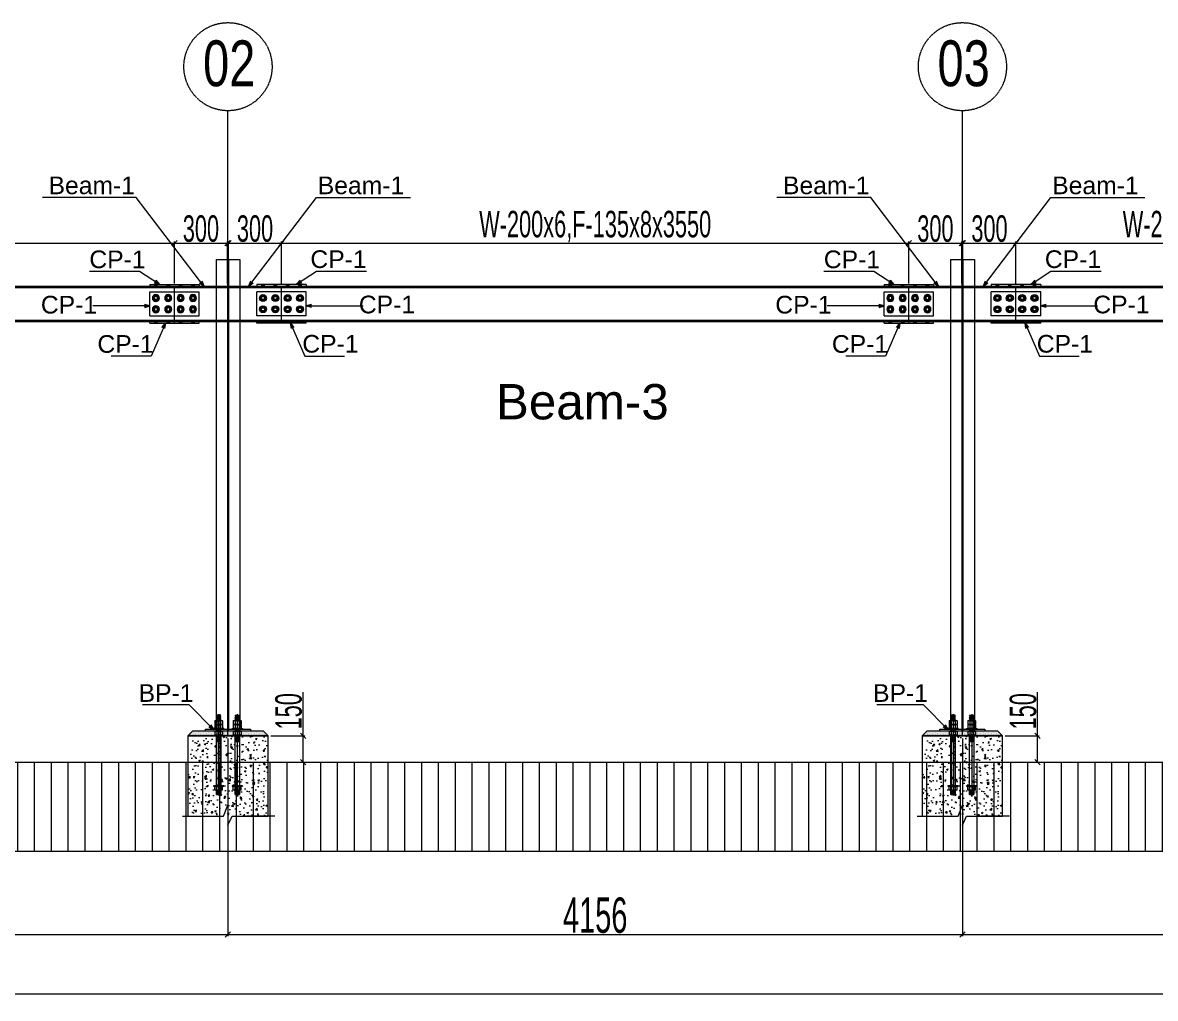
# Model space of a CAD drawing. Header units: millimetres. Extents: x -2070542 to 12330240, y -55001 to 6949969.
# Drawn here: x 1811542 to 1817952, y -41398 to -35875 of the extents above; entities that cross this region are included whole.
import ezdxf

# ---------------------------------------------------------------- set-up
doc = ezdxf.new("R2010")
doc.units = ezdxf.units.MM
doc.header["$LTSCALE"] = 0.5
doc.header["$PDMODE"] = 3
doc.linetypes.add('CENTER2', pattern=[1.125, 0.75, -0.125, 0.125, -0.125])
doc.linetypes.add('DASHDOT2', pattern=[0.5, 0.25, -0.125, 0, -0.125])
for name, color, linetype, lineweight in [('Dimantion', 7, 'Continuous', 9), ('GRIED', 251, 'Continuous', 5), ('HACTH', 8, 'Continuous', 5), ('Profile Sheet', 130, 'Continuous', 9), ('steel col', 1, 'Continuous', 13)]:
    doc.layers.add(name, color=color, linetype=linetype, lineweight=lineweight)
doc.layers.add('G text', color=7, linetype='Continuous')
doc.styles.add('MONOTEXT', font='arial.ttf')
doc.styles.get("Standard").update_dxf_attribs({"font": 'swisscl.ttf', "width": 0.8})
doc.styles.add('style01', font='swisscl.ttf')
doc.dimstyles.new('dim40', dxfattribs={"dimtxt": 40, "dimasz": 30, "dimexe": 10, "dimexo": 15, "dimgap": 5, "dimtad": 1, "dimdec": 0, "dimzin": 0, "dimdsep": 46, "dimtxsty": 'Standard', "dimblk": 'OBLIQUE', "dimcen": 0, "dimclrd": 94, "dimclre": 94, "dimclrt": 6, "dimadec": 0, "dimazin": 0, "dimtfac": 1, "dimtdec": 0, "dimtofl": 0, "dimtmove": 0, "dimatfit": 3, "dimldrblk": 'OPEN30', "dimfxl": 100, "dimtolj": 1, "dimtzin": 0, "dimlwd": 13, "dimlwe": 13, "dimarcsym": 0})
pattern_1 = [(50, (2094467.92, -73372.736), (91.092334, -7.969543), [9.525, -104.775]), (355, (2094467.92, -73372.74), (-17.621413, 95.52832), [7.62, -83.82]), (100.451, (2094475.51, -73373.4), (73.47125, 87.558344), [8.095, -89.045]), (46.1842, (2094467.92, -73347.34), (135.53952, -21.021164), [14.2875, -157.1625]), (96.6356, (2094479.22, -73349.09), (118.70212, 123.71278), [12.1425, -133.5675]), (351.184, (2094467.92, -73347.34), (118.7023, 123.71256), [11.43, -125.73]), (21, (2094480.62, -73353.686), (75.80744, -51.13276), [9.525, -104.775]), (326, (2094480.62, -73353.69), (30.901014, 92.093983), [7.62, -83.82]), (71.4514, (2094486.94, -73357.95), (106.708245, 40.96143), [8.095, -89.045]), (37.5, (2094467.92, -73372.736), (1.5443016, 42.2775194), [0, -82.804, 0, -85.09, 0, -84.1375]), (7.5, (2094467.92, -73372.736), (33.409831, 50.0902874), [0, -48.514, 0, -80.899, 0, -32.0675]), (327.5, (2094439.6, -73372.736), (67.7952976, -2.864372), [0, -31.75, 0, -99.06, 0, -131.445]), (317.5, (2094426.9, -73372.736), (74.064591, 12.713246), [0, -41.275, 0, -65.786, 0, -93.345])]
pattern_2 = [(180, (1530939.855, -73377.736), (-2.38125, 4.7625), [0, -4.7625])]
pattern_3 = [(50, (2098623.92, -73372.736), (91.092334, -7.969543), [9.525, -104.775]), (355, (2098623.92, -73372.74), (-17.621413, 95.52832), [7.62, -83.82]), (100.451, (2098631.51, -73373.4), (73.47125, 87.558344), [8.095, -89.045]), (46.1842, (2098623.92, -73347.34), (135.53952, -21.021164), [14.2875, -157.1625]), (96.6356, (2098635.22, -73349.09), (118.70212, 123.71278), [12.1425, -133.5675]), (351.184, (2098623.92, -73347.34), (118.7023, 123.71256), [11.43, -125.73]), (21, (2098636.62, -73353.686), (75.80744, -51.13276), [9.525, -104.775]), (326, (2098636.62, -73353.69), (30.901014, 92.093983), [7.62, -83.82]), (71.4514, (2098642.94, -73357.95), (106.708245, 40.96143), [8.095, -89.045]), (37.5, (2098623.92, -73372.736), (1.5443016, 42.2775194), [0, -82.804, 0, -85.09, 0, -84.1375]), (7.5, (2098623.92, -73372.736), (33.409831, 50.0902874), [0, -48.514, 0, -80.899, 0, -32.0675]), (327.5, (2098595.6, -73372.736), (67.7952976, -2.864372), [0, -31.75, 0, -99.06, 0, -131.445]), (317.5, (2098582.9, -73372.736), (74.064591, 12.713246), [0, -41.275, 0, -65.786, 0, -93.345])]
pattern_4 = [(180, (1535095.855, -73377.736), (-2.38125, 4.7625), [0, -4.7625])]

# ---------------------------------------------------------------- blocks, each defined once
blk = doc.blocks.new('Hex Nut - 10 mm side')
at = {"color": 0, "linetype": 'Continuous'}
for p, q in [((-9.2, -6.8), (-9.2, 6.8)), ((-0.7, 9.1), (-8.5, 9.1)), ((-0.7, 4.5), (-8.5, 4.5)), ((0, -6.8), (0, 6.8)), ((-0.7, -4.5), (-8.5, -4.5)), ((-0.7, -9.1), (-8.5, -9.1))]:
    blk.add_line(p, q, dxfattribs=at)
for centre, radius, start, end in [((-5, 6.8), 4.19, 147.1328, 212.8672), ((6.6, 0), 15.7, 163.2214, 196.7786), ((-4.2, 6.8), 4.19, 327.1328, 32.8672), ((-15.7, 0), 15.7, 343.2214, 16.7787), ((-5, -6.8), 4.19, 147.1328, 212.8672), ((-4.2, -6.8), 4.19, 327.1328, 32.8672)]:
    blk.add_arc(centre, radius, start, end, dxfattribs=at)
blk = doc.blocks.new('dfewer')
at = {"layer": 'Profile Sheet', "ltscale": 8}
blk.add_line((2170268.4, 1870419.9), (2170268.4, 1869965), dxfattribs=at)
at = {"layer": 'steel col', "lineweight": 9}
for p, q in [((2170280.4, 1870415), (2170256.4, 1870415)), ((2170257.9, 1870412.5), (2170256.4, 1870415)), ((2170278.9, 1870412.5), (2170256.4, 1870415)), ((2170256.4, 1870410), (2170257.9, 1870412.5)), ((2170280.4, 1870410), (2170256.4, 1870410)), ((2170257.9, 1870407.5), (2170256.4, 1870410)), ((2170278.9, 1870407.5), (2170256.4, 1870410)), ((2170278.9, 1870412.5), (2170257.9, 1870412.5)), ((2170280.4, 1870410), (2170257.9, 1870412.5)), ((2170278.9, 1870412.5), (2170280.4, 1870415)), ((2170280.4, 1870410), (2170278.9, 1870412.5)), ((2170278.9, 1870407.5), (2170280.4, 1870410)), ((2170256.4, 1870405), (2170257.9, 1870407.5)), ((2170280.4, 1870405), (2170256.4, 1870405)), ((2170257.9, 1870402.5), (2170256.4, 1870405)), ((2170278.9, 1870402.5), (2170256.4, 1870405)), ((2170256.4, 1870400), (2170257.9, 1870402.5)), ((2170280.4, 1870400), (2170256.4, 1870400)), ((2170257.9, 1870397.5), (2170256.4, 1870400)), ((2170278.9, 1870397.5), (2170256.4, 1870400)), ((2170256.4, 1870395), (2170257.9, 1870397.5)), ((2170280.4, 1870395), (2170256.4, 1870395)), ((2170257.9, 1870392.5), (2170256.4, 1870395)), ((2170278.9, 1870392.5), (2170256.4, 1870395)), ((2170256.4, 1870390), (2170257.9, 1870392.5)), ((2170280.4, 1870390), (2170256.4, 1870390)), ((2170257.9, 1870387.5), (2170256.4, 1870390)), ((2170278.9, 1870387.5), (2170256.4, 1870390)), ((2170256.4, 1870385), (2170257.9, 1870387.5)), ((2170280.4, 1870385), (2170256.4, 1870385)), ((2170257.4, 1870383.3), (2170256.4, 1870385)), ((2170271.1, 1870383.3), (2170256.4, 1870385)), ((2170278.9, 1870407.5), (2170257.9, 1870407.5)), ((2170280.4, 1870405), (2170257.9, 1870407.5)), ((2170278.9, 1870402.5), (2170257.9, 1870402.5)), ((2170280.4, 1870400), (2170257.9, 1870402.5)), ((2170278.9, 1870397.5), (2170257.9, 1870397.5)), ((2170280.4, 1870395), (2170257.9, 1870397.5)), ((2170278.9, 1870392.5), (2170257.9, 1870392.5)), ((2170280.4, 1870390), (2170257.9, 1870392.5)), ((2170278.9, 1870387.5), (2170257.9, 1870387.5)), ((2170280.4, 1870385), (2170257.9, 1870387.5)), ((2170280.4, 1870405), (2170278.9, 1870407.5)), ((2170278.9, 1870402.5), (2170280.4, 1870405)), ((2170280.4, 1870400), (2170278.9, 1870402.5)), ((2170278.9, 1870397.5), (2170280.4, 1870400)), ((2170280.4, 1870395), (2170278.9, 1870397.5)), ((2170278.9, 1870392.5), (2170280.4, 1870395)), ((2170280.4, 1870390), (2170278.9, 1870392.5)), ((2170278.9, 1870387.5), (2170280.4, 1870390)), ((2170280.4, 1870385), (2170278.9, 1870387.5)), ((2170279.4, 1870383.3), (2170280.4, 1870385)), ((2170238.9, 1870338.4), (2170238.9, 1870335)), ((2170297.4, 1870338.4), (2170238.9, 1870338.4)), ((2170268.4, 1870335), (2170238.9, 1870335)), ((2170239.2, 1870335), (2170297.6, 1870335)), ((2170288.4, 1870335), (2170248.4, 1870335)), ((2170280.4, 1870335), (2170256.4, 1870335)), ((2170256.4, 1870332.5), (2170257.9, 1870335)), ((2170280.4, 1870332.5), (2170256.4, 1870332.5)), ((2170257.9, 1870330), (2170256.4, 1870332.5)), ((2170278.9, 1870330), (2170256.4, 1870332.5)), ((2170256.4, 1870327.5), (2170257.9, 1870330)), ((2170280.4, 1870327.5), (2170256.4, 1870327.5)), ((2170257.9, 1870325), (2170256.4, 1870327.5)), ((2170280.4, 1870300.5), (2170256.4, 1870300.5)), ((2170257.9, 1870298), (2170256.4, 1870300.5)), ((2170278.9, 1870298), (2170256.4, 1870300.5)), ((2170256.4, 1870295), (2170257.9, 1870298)), ((2170280.4, 1870295), (2170256.4, 1870295)), ((2170280.4, 1870295), (2170256.4, 1870295)), ((2170257.9, 1870292.5), (2170256.4, 1870295)), ((2170278.9, 1870292.5), (2170256.4, 1870295)), ((2170256.4, 1870289.4), (2170257.9, 1870292.5)), ((2170280.4, 1870289.4), (2170256.4, 1870289.4)), ((2170280.4, 1870289.4), (2170256.4, 1870289.4)), ((2170257.9, 1870286.9), (2170256.4, 1870289.4)), ((2170278.9, 1870286.9), (2170256.4, 1870289.4)), ((2170256.4, 1870283.9), (2170257.9, 1870286.9)), ((2170280.4, 1870283.9), (2170256.4, 1870283.9)), ((2170280.4, 1870283.9), (2170256.4, 1870283.9)), ((2170257.9, 1870281.4), (2170256.4, 1870283.9)), ((2170278.9, 1870281.4), (2170256.4, 1870283.9)), ((2170256.4, 1870278.3), (2170257.9, 1870281.4)), ((2170256.7, 1870323), (2170257.9, 1870325)), ((2170278.9, 1870335), (2170257.9, 1870335)), ((2170280.4, 1870332.5), (2170257.9, 1870335)), ((2170278.9, 1870330), (2170257.9, 1870330)), ((2170280.4, 1870327.5), (2170257.9, 1870330)), ((2170278.9, 1870325), (2170257.9, 1870325)), ((2170280.4, 1870323), (2170257.9, 1870325)), ((2170278.9, 1870298), (2170257.9, 1870298)), ((2170280.4, 1870295), (2170257.9, 1870298)), ((2170278.9, 1870292.5), (2170257.9, 1870292.5)), ((2170280.4, 1870289.4), (2170257.9, 1870292.5)), ((2170278.9, 1870286.9), (2170257.9, 1870286.9)), ((2170280.4, 1870283.9), (2170257.9, 1870286.9)), ((2170278.9, 1870281.4), (2170257.9, 1870281.4)), ((2170280.4, 1870278.3), (2170257.9, 1870281.4)), ((2170268.4, 1870335), (2170297.4, 1870335)), ((2170280.4, 1870332.5), (2170278.9, 1870335)), ((2170278.9, 1870330), (2170280.4, 1870332.5)), ((2170280.4, 1870327.5), (2170278.9, 1870330)), ((2170278.9, 1870325), (2170280.4, 1870327.5)), ((2170280.4, 1870323), (2170278.9, 1870325)), ((2170278.9, 1870298), (2170280.4, 1870300.5)), ((2170280.4, 1870295), (2170278.9, 1870298)), ((2170278.9, 1870292.5), (2170280.4, 1870295)), ((2170280.4, 1870289.4), (2170278.9, 1870292.5)), ((2170278.9, 1870286.9), (2170280.4, 1870289.4)), ((2170280.4, 1870283.9), (2170278.9, 1870286.9)), ((2170278.9, 1870281.4), (2170280.4, 1870283.9)), ((2170280.4, 1870278.3), (2170278.9, 1870281.4)), ((2170297.4, 1870335), (2170297.4, 1870338.4)), ((2170280.4, 1870278.3), (2170256.4, 1870278.3)), ((2170280.4, 1870278.3), (2170256.4, 1870278.3)), ((2170257.9, 1870275.8), (2170256.4, 1870278.3)), ((2170278.9, 1870275.8), (2170256.4, 1870278.3)), ((2170256.4, 1870272.8), (2170257.9, 1870275.8)), ((2170280.4, 1870272.8), (2170256.4, 1870272.8)), ((2170280.4, 1870272.8), (2170256.4, 1870272.8)), ((2170257.9, 1870270.3), (2170256.4, 1870272.8)), ((2170278.9, 1870270.3), (2170256.4, 1870272.8)), ((2170256.4, 1870267.2), (2170257.9, 1870270.3)), ((2170280.4, 1870267.2), (2170256.4, 1870267.2)), ((2170280.4, 1870267.2), (2170256.4, 1870267.2)), ((2170257.9, 1870265), (2170256.4, 1870267.2)), ((2170279, 1870265), (2170256.4, 1870267.2)), ((2170256.4, 1870265), (2170280.4, 1870265)), ((2170278.9, 1870275.8), (2170257.9, 1870275.8)), ((2170280.4, 1870272.8), (2170257.9, 1870275.8)), ((2170278.9, 1870270.3), (2170257.9, 1870270.3)), ((2170280.4, 1870267.2), (2170257.9, 1870270.3)), ((2170279, 1870265), (2170257.9, 1870265)), ((2170278.9, 1870275.8), (2170280.4, 1870278.3)), ((2170280.4, 1870272.8), (2170278.9, 1870275.8)), ((2170278.9, 1870270.3), (2170280.4, 1870272.8)), ((2170280.4, 1870267.2), (2170278.9, 1870270.3)), ((2170279, 1870265), (2170280.4, 1870267.2)), ((2170268.4, 1870015), (2170238.9, 1870015)), ((2170238.9, 1870015), (2170297.4, 1870015)), ((2170238.9, 1870015), (2170238.9, 1870011.5)), ((2170297.4, 1870011.5), (2170238.9, 1870011.5)), ((2170288.4, 1870015), (2170248.4, 1870015)), ((2170256.4, 1869985), (2170257.9, 1869987.5)), ((2170280.4, 1869985), (2170256.4, 1869985)), ((2170257.9, 1869982.5), (2170256.4, 1869985)), ((2170278.9, 1869982.5), (2170256.4, 1869985)), ((2170256.4, 1869980), (2170257.9, 1869982.5)), ((2170280.4, 1869980), (2170256.4, 1869980)), ((2170257.9, 1869977.5), (2170256.4, 1869980)), ((2170278.9, 1869977.5), (2170256.4, 1869980)), ((2170256.4, 1869975), (2170257.9, 1869977.5)), ((2170280.4, 1869975), (2170256.4, 1869975)), ((2170257.9, 1869972.5), (2170256.4, 1869975)), ((2170278.9, 1869972.5), (2170256.4, 1869975)), ((2170256.4, 1869970), (2170257.9, 1869972.5)), ((2170280.4, 1869970), (2170256.4, 1869970)), ((2170257.9, 1869967.5), (2170256.4, 1869970)), ((2170278.9, 1869967.5), (2170256.4, 1869970)), ((2170256.4, 1869965), (2170257.9, 1869967.5)), ((2170280.4, 1869965), (2170256.4, 1869965)), ((2170257.9, 1869987.5), (2170256.9, 1869989.1)), ((2170278.9, 1869987.5), (2170257.9, 1869987.5)), ((2170280.4, 1869985), (2170257.9, 1869987.5)), ((2170278.9, 1869982.5), (2170257.9, 1869982.5)), ((2170280.4, 1869980), (2170257.9, 1869982.5)), ((2170278.9, 1869977.5), (2170257.9, 1869977.5)), ((2170280.4, 1869975), (2170257.9, 1869977.5)), ((2170278.9, 1869972.5), (2170257.9, 1869972.5)), ((2170280.4, 1869970), (2170257.9, 1869972.5)), ((2170278.9, 1869967.5), (2170257.9, 1869967.5)), ((2170278.9, 1869967.5), (2170257.9, 1869967.5)), ((2170280.4, 1869965), (2170257.9, 1869967.5)), ((2170278.9, 1869987.5), (2170264.6, 1869989.1)), ((2170268.4, 1870015), (2170297.4, 1870015)), ((2170278.9, 1869987.5), (2170279.8, 1869989.1)), ((2170280.4, 1869985), (2170278.9, 1869987.5)), ((2170278.9, 1869982.5), (2170280.4, 1869985)), ((2170280.4, 1869980), (2170278.9, 1869982.5)), ((2170278.9, 1869977.5), (2170280.4, 1869980)), ((2170280.4, 1869975), (2170278.9, 1869977.5)), ((2170278.9, 1869972.5), (2170280.4, 1869975)), ((2170280.4, 1869970), (2170278.9, 1869972.5)), ((2170278.9, 1869967.5), (2170280.4, 1869970)), ((2170280.4, 1869965), (2170278.9, 1869967.5)), ((2170297.4, 1870015), (2170297.4, 1870011.5))]:
    blk.add_line(p, q, dxfattribs=at)
blk.add_lwpolyline([(2170280.4, 1869965), (2170280.4, 1870300.5), (2170256.4, 1870300.5), (2170256.4, 1869965)], dxfattribs=at)
at = {"layer": 'steel col', "lineweight": 9, "extrusion": (0, 0, -1), "yscale": 2.453299200162292, "rotation": 90}
for p, xscale, zscale in [((-2170268.4, 1870383.3), 2.453299200162292, -2.4532992), ((-2170268.4, 1870360.9), 2.453299200162292, -2.4532992), ((-2170268.4, 1869989.1), -2.453299200162292, -2.453299200162292)]:
    blk.add_blockref('Hex Nut - 10 mm side', p, dxfattribs=dict(at, xscale=xscale, zscale=zscale))
at = {"layer": 'steel col', "lineweight": 9, "yscale": 2.453299200162292, "zscale": 2.453299200162292, "rotation": 90}
for p, xscale in [((2170268.4, 1870383.3), 2.453299200162292), ((2170268.4, 1870360.9), 2.453299200162292), ((2170268.4, 1870323), 2.453299200162292), ((2170268.4, 1869989.1), -2.453299200162292)]:
    blk.add_blockref('Hex Nut - 10 mm side', p, dxfattribs=dict(at, xscale=xscale))
blk = doc.blocks.new('_Oblique')
at = {"color": 0, "linetype": 'ByBlock', "lineweight": -2}
blk.add_line((-0.5, -0.5), (0.5, 0.5), dxfattribs=at)
blk = doc.blocks.new('_Open30')
at = {"color": 0, "linetype": 'ByBlock', "lineweight": -2}
for p, q in [((-1, 0.27), (0, 0)), ((0, 0), (-1, -0.27)), ((0, 0), (-1, 0))]:
    blk.add_line(p, q, dxfattribs=at)
blk = doc.blocks.new('*D160')
at = {"color": 94, "lineweight": 13, "transparency": 16777216}
for p, q in [((1813128.9, -39911.5), (1813128.9, -39664.6)), ((1812946.4, -39911.5), (1813138.9, -39911.5)), ((1813128.9, -40061.5), (1813128.9, -39911.5)), ((1812946.4, -40061.5), (1813138.9, -40061.5))]:
    blk.add_line(p, q, dxfattribs=at)
at = {"layer": 'Defpoints', "color": 0, "lineweight": 13, "transparency": 16777216}
for p in [(1812931.4, -39911.5), (1813128.9, -39911.5), (1812931.4, -40061.5)]:
    blk.add_point(p, dxfattribs=at)
at = {"color": 94, "lineweight": 13, "transparency": 16777216, "xscale": 30, "yscale": 30, "zscale": 30}
for p, rotation in [((1813128.9, -39911.5), 90), ((1813128.9, -40061.5), 270)]:
    blk.add_blockref('_Oblique', p, dxfattribs=dict(at, rotation=rotation))
at = {"color": 6, "lineweight": 18, "transparency": 16777216, "insert": (1813047.1, -39773), "char_height": 150, "attachment_point": 5, "rotation": 90}
blk.add_mtext('\\A1;150', dxfattribs=at)
blk = doc.blocks.new('*D161')
at = {"color": 94, "lineweight": 13, "transparency": 16777216}
for p, q in [((1813128.9, -39911.5), (1813128.9, -39664.6)), ((1812946.4, -39911.5), (1813138.9, -39911.5)), ((1813128.9, -40061.5), (1813128.9, -39911.5)), ((1812946.4, -40061.5), (1813138.9, -40061.5))]:
    blk.add_line(p, q, dxfattribs=at)
at = {"layer": 'Defpoints', "color": 0, "lineweight": 13, "transparency": 16777216}
for p in [(1812931.4, -39911.5), (1813128.9, -39911.5), (1812931.4, -40061.5)]:
    blk.add_point(p, dxfattribs=at)
at = {"color": 94, "lineweight": 13, "transparency": 16777216, "xscale": 30, "yscale": 30, "zscale": 30}
for p, rotation in [((1813128.9, -39911.5), 90), ((1813128.9, -40061.5), 270)]:
    blk.add_blockref('_Oblique', p, dxfattribs=dict(at, rotation=rotation))
at = {"color": 6, "lineweight": 18, "transparency": 16777216, "insert": (1813047.1, -39773), "char_height": 150, "attachment_point": 5, "rotation": 90}
blk.add_mtext('\\A1;150', dxfattribs=at)
blk = doc.blocks.new('*D147')
at = {"color": 94, "lineweight": 13, "transparency": 16777216}
for p, q in [((1817284.9, -39911.5), (1817284.9, -39664.6)), ((1817102.4, -39911.5), (1817294.9, -39911.5)), ((1817284.9, -40061.5), (1817284.9, -39911.5)), ((1817102.4, -40061.5), (1817294.9, -40061.5))]:
    blk.add_line(p, q, dxfattribs=at)
at = {"layer": 'Defpoints', "color": 0, "lineweight": 13, "transparency": 16777216}
for p in [(1817087.4, -39911.5), (1817284.9, -39911.5), (1817087.4, -40061.5)]:
    blk.add_point(p, dxfattribs=at)
at = {"color": 94, "lineweight": 13, "transparency": 16777216, "xscale": 30, "yscale": 30, "zscale": 30}
for p, rotation in [((1817284.9, -39911.5), 90), ((1817284.9, -40061.5), 270)]:
    blk.add_blockref('_Oblique', p, dxfattribs=dict(at, rotation=rotation))
at = {"color": 6, "lineweight": 18, "transparency": 16777216, "insert": (1817203.1, -39773), "char_height": 150, "attachment_point": 5, "rotation": 90}
blk.add_mtext('\\A1;150', dxfattribs=at)
blk = doc.blocks.new('*D148')
at = {"color": 94, "lineweight": 13, "transparency": 16777216}
for p, q in [((1817284.9, -39911.5), (1817284.9, -39664.6)), ((1817102.4, -39911.5), (1817294.9, -39911.5)), ((1817284.9, -40061.5), (1817284.9, -39911.5)), ((1817102.4, -40061.5), (1817294.9, -40061.5))]:
    blk.add_line(p, q, dxfattribs=at)
at = {"layer": 'Defpoints', "color": 0, "lineweight": 13, "transparency": 16777216}
for p in [(1817087.4, -39911.5), (1817284.9, -39911.5), (1817087.4, -40061.5)]:
    blk.add_point(p, dxfattribs=at)
at = {"color": 94, "lineweight": 13, "transparency": 16777216, "xscale": 30, "yscale": 30, "zscale": 30}
for p, rotation in [((1817284.9, -39911.5), 90), ((1817284.9, -40061.5), 270)]:
    blk.add_blockref('_Oblique', p, dxfattribs=dict(at, rotation=rotation))
at = {"color": 6, "lineweight": 18, "transparency": 16777216, "insert": (1817203.1, -39773), "char_height": 150, "attachment_point": 5, "rotation": 90}
blk.add_mtext('\\A1;150', dxfattribs=at)
blk = doc.blocks.new('18 mm nut')
at = {"color": 1, "lineweight": 0}
blk.add_lwpolyline([(2042693.6, 1753460.5), (2042685.1, 1753445.8), (2042693.6, 1753431.1), (2042710.6, 1753431.1), (2042719.1, 1753445.8), (2042710.6, 1753460.5)], close=True, dxfattribs=at)
at = {"lineweight": 0}
blk.add_circle((2042702.1, 1753445.8), 20, dxfattribs=at)
at = {"color": 7, "linetype": 'DASHDOT2', "lineweight": 15, "ltscale": 20}
blk.add_circle((2042701.9, 1753445.6), 11, dxfattribs=at)
at = {"color": 1, "lineweight": 0}
blk.add_circle((2042702.1, 1753445.8), 9, dxfattribs=at)
blk = doc.blocks.new('erwrrw')
at = {"layer": 'steel col', "lineweight": 18}
for p, q in [((1844168.8, 59694.1), (1844168.8, 59829.1)), ((1844168.8, 59829.1), (1844448.8, 59829.1)), ((1844448.8, 59694.1), (1844448.8, 59829.1)), ((1844168.8, 59694.1), (1844448.8, 59694.1))]:
    blk.add_line(p, q, dxfattribs=at)
at = {"lineweight": 13, "extrusion": (0, 0, -1), "zscale": -1}
for p, rotation in [((-2164676.4, -2613126.1), 42.52046294639687), ((-2164746.3, -2613126.1), 42.52046294639698), ((-2164816.3, -2613126.1), 42.52046294639698), ((-2164886.3, -2613126.1), 42.52046294639687), ((-2164676.4, -2613189.6), 42.52046294639687), ((-2164746.3, -2613189.6), 42.52046294639698), ((-2164816.3, -2613189.6), 42.52046294639698), ((-2164886.3, -2613189.6), 42.52046294639687)]:
    blk.add_blockref('18 mm nut', p, dxfattribs=dict(at, rotation=rotation))
blk = doc.blocks.new('tetet')
at = {"lineweight": 13}
blk.add_line((1842239.1, 59281.1), (1842239.1, 59491.1), dxfattribs=at)
at = {"color": 6, "const_width": 22}
for points in [[(1842134.1, 59501.1), (1842134.1, 59483.1)], [(1842204.1, 59501.1), (1842204.1, 59483.1)], [(1842274.1, 59501.1), (1842274.1, 59483.1)], [(1842344.1, 59501.1), (1842344.1, 59483.1)], [(1842134.1, 59299.1), (1842134.1, 59281.1)], [(1842204.1, 59299.1), (1842204.1, 59281.1)], [(1842274.1, 59299.1), (1842274.1, 59281.1)], [(1842344.1, 59299.1), (1842344.1, 59281.1)]]:
    blk.add_lwpolyline(points, dxfattribs=at)
at = {"layer": 'steel col', "lineweight": 18}
for p, q in [((1842099.1, 59501.1), (1842379.1, 59501.1)), ((1842099.1, 59501.1), (1842099.1, 59491.1)), ((1842134.1, 59483.1), (1842134.1, 59493.1)), ((1842204.1, 59483.1), (1842204.1, 59493.1)), ((1842274.1, 59483.1), (1842274.1, 59493.1)), ((1842344.1, 59483.1), (1842344.1, 59493.1)), ((1842379.1, 59501.1), (1842379.1, 59491.1)), ((1842099.1, 59281.1), (1842099.1, 59291.1)), ((1842134.1, 59281.1), (1842134.1, 59291.1)), ((1842204.1, 59281.1), (1842204.1, 59291.1)), ((1842274.1, 59281.1), (1842274.1, 59291.1)), ((1842344.1, 59281.1), (1842344.1, 59291.1)), ((1842379.1, 59281.1), (1842379.1, 59291.1)), ((1842099.1, 59281.1), (1842379.1, 59281.1))]:
    blk.add_line(p, q, dxfattribs=at)
at = {"lineweight": 13}
blk.add_blockref('erwrrw', (-2069.7, -370.5), dxfattribs=at)
blk = doc.blocks.new('*D133')
at = {"color": 94, "lineweight": 13, "transparency": 16777216}
for p, q in [((1816556.9, -37351.5), (1816556.9, -37113.6)), ((1816556.9, -37123.6), (1816856.9, -37123.6)), ((1816856.9, -37351.5), (1816856.9, -37113.6))]:
    blk.add_line(p, q, dxfattribs=at)
at = {"layer": 'Defpoints', "color": 0, "lineweight": 13, "transparency": 16777216}
for p in [(1816856.9, -37123.6), (1816556.9, -37366.5), (1816856.9, -37366.5)]:
    blk.add_point(p, dxfattribs=at)
at = {"color": 94, "lineweight": 13, "transparency": 16777216, "xscale": 30, "yscale": 30, "zscale": 30, "rotation": 180}
blk.add_blockref('_Oblique', (1816556.9, -37123.6), dxfattribs=at)
at = {"color": 94, "lineweight": 13, "transparency": 16777216, "xscale": 30, "yscale": 30, "zscale": 30}
blk.add_blockref('_Oblique', (1816856.9, -37123.6), dxfattribs=at)
at = {"color": 6, "lineweight": 18, "transparency": 16777216, "insert": (1816706.9, -37041.7), "char_height": 150, "attachment_point": 5}
blk.add_mtext('\\A1;300', dxfattribs=at)
blk = doc.blocks.new('*D134')
at = {"color": 94, "lineweight": 13, "transparency": 16777216}
for p, q in [((1809258.9, -37351.5), (1809258.9, -37113.6)), ((1809258.9, -37123.6), (1812400.9, -37123.6)), ((1812400.9, -37351.5), (1812400.9, -37113.6))]:
    blk.add_line(p, q, dxfattribs=at)
at = {"layer": 'Defpoints', "color": 0, "lineweight": 13, "transparency": 16777216}
for p in [(1812400.9, -37123.6), (1809258.9, -37366.5), (1812400.9, -37366.5)]:
    blk.add_point(p, dxfattribs=at)
at = {"color": 94, "lineweight": 13, "transparency": 16777216, "xscale": 30, "yscale": 30, "zscale": 30, "rotation": 180}
blk.add_blockref('_Oblique', (1809258.9, -37123.6), dxfattribs=at)
at = {"color": 94, "lineweight": 13, "transparency": 16777216, "xscale": 30, "yscale": 30, "zscale": 30}
blk.add_blockref('_Oblique', (1812400.9, -37123.6), dxfattribs=at)
at = {"color": 6, "lineweight": 18, "transparency": 16777216, "insert": (1810829.9, -37029.3), "char_height": 150, "attachment_point": 5}
blk.add_mtext('\\A1;W-200x6,F-135x8x3142', dxfattribs=at)
blk = doc.blocks.new('*D135')
at = {"color": 94, "lineweight": 13, "transparency": 16777216}
for p, q in [((1812400.9, -37351.5), (1812400.9, -37113.6)), ((1812400.9, -37123.6), (1812700.9, -37123.6)), ((1812700.9, -37351.5), (1812700.9, -37113.6))]:
    blk.add_line(p, q, dxfattribs=at)
at = {"layer": 'Defpoints', "color": 0, "lineweight": 13, "transparency": 16777216}
for p in [(1812700.9, -37123.6), (1812400.9, -37366.5), (1812700.9, -37366.5)]:
    blk.add_point(p, dxfattribs=at)
at = {"color": 94, "lineweight": 13, "transparency": 16777216, "xscale": 30, "yscale": 30, "zscale": 30, "rotation": 180}
blk.add_blockref('_Oblique', (1812400.9, -37123.6), dxfattribs=at)
at = {"color": 94, "lineweight": 13, "transparency": 16777216, "xscale": 30, "yscale": 30, "zscale": 30}
blk.add_blockref('_Oblique', (1812700.9, -37123.6), dxfattribs=at)
at = {"color": 6, "lineweight": 18, "transparency": 16777216, "insert": (1812550.9, -37041.7), "char_height": 150, "attachment_point": 5}
blk.add_mtext('\\A1;300', dxfattribs=at)
blk = doc.blocks.new('*D139')
at = {"color": 94, "lineweight": 13, "transparency": 16777216}
for p, q in [((1813006.9, -37351.5), (1813006.9, -37113.6)), ((1813006.9, -37123.6), (1816556.9, -37123.6)), ((1816556.9, -37351.5), (1816556.9, -37113.6))]:
    blk.add_line(p, q, dxfattribs=at)
at = {"layer": 'Defpoints', "color": 0, "lineweight": 13, "transparency": 16777216}
for p in [(1816556.9, -37123.6), (1813006.9, -37366.5), (1816556.9, -37366.5)]:
    blk.add_point(p, dxfattribs=at)
at = {"color": 94, "lineweight": 13, "transparency": 16777216, "xscale": 30, "yscale": 30, "zscale": 30, "rotation": 180}
blk.add_blockref('_Oblique', (1813006.9, -37123.6), dxfattribs=at)
at = {"color": 94, "lineweight": 13, "transparency": 16777216, "xscale": 30, "yscale": 30, "zscale": 30}
blk.add_blockref('_Oblique', (1816556.9, -37123.6), dxfattribs=at)
at = {"color": 6, "lineweight": 18, "transparency": 16777216, "insert": (1814781.9, -37029.3), "char_height": 150, "attachment_point": 5}
blk.add_mtext('\\A1;W-200x6,F-135x8x3550', dxfattribs=at)
blk = doc.blocks.new('*D140')
at = {"color": 94, "lineweight": 13, "transparency": 16777216}
for p, q in [((1817162.9, -37351.5), (1817162.9, -37113.6)), ((1817162.9, -37123.6), (1819683.9, -37123.6)), ((1819683.9, -37351.5), (1819683.9, -37113.6))]:
    blk.add_line(p, q, dxfattribs=at)
at = {"layer": 'Defpoints', "color": 0, "lineweight": 13, "transparency": 16777216}
for p in [(1819683.9, -37123.6), (1817162.9, -37366.5), (1819683.9, -37366.5)]:
    blk.add_point(p, dxfattribs=at)
at = {"color": 94, "lineweight": 13, "transparency": 16777216, "xscale": 30, "yscale": 30, "zscale": 30, "rotation": 180}
blk.add_blockref('_Oblique', (1817162.9, -37123.6), dxfattribs=at)
at = {"color": 94, "lineweight": 13, "transparency": 16777216, "xscale": 30, "yscale": 30, "zscale": 30}
blk.add_blockref('_Oblique', (1819683.9, -37123.6), dxfattribs=at)
at = {"color": 6, "lineweight": 18, "transparency": 16777216, "insert": (1818423.4, -37029.3), "char_height": 150, "attachment_point": 5}
blk.add_mtext('\\A1;W-200x6,F-135x8x2521', dxfattribs=at)
blk = doc.blocks.new('*D162')
at = {"color": 94, "lineweight": 13, "transparency": 16777216}
for p, q in [((1812706.9, -37351.5), (1812706.9, -37113.6)), ((1812706.9, -37123.6), (1813006.9, -37123.6)), ((1813006.9, -37351.5), (1813006.9, -37113.6))]:
    blk.add_line(p, q, dxfattribs=at)
at = {"layer": 'Defpoints', "color": 0, "lineweight": 13, "transparency": 16777216}
for p in [(1813006.9, -37123.6), (1812706.9, -37366.5), (1813006.9, -37366.5)]:
    blk.add_point(p, dxfattribs=at)
at = {"color": 94, "lineweight": 13, "transparency": 16777216, "xscale": 30, "yscale": 30, "zscale": 30, "rotation": 180}
blk.add_blockref('_Oblique', (1812706.9, -37123.6), dxfattribs=at)
at = {"color": 94, "lineweight": 13, "transparency": 16777216, "xscale": 30, "yscale": 30, "zscale": 30}
blk.add_blockref('_Oblique', (1813006.9, -37123.6), dxfattribs=at)
at = {"color": 6, "lineweight": 18, "transparency": 16777216, "insert": (1812856.9, -37041.7), "char_height": 150, "attachment_point": 5}
blk.add_mtext('\\A1;300', dxfattribs=at)
blk = doc.blocks.new('*D164')
at = {"color": 94, "lineweight": 13, "transparency": 16777216}
for p, q in [((1816862.9, -37351.5), (1816862.9, -37113.6)), ((1816862.9, -37123.6), (1817162.9, -37123.6)), ((1817162.9, -37351.5), (1817162.9, -37113.6))]:
    blk.add_line(p, q, dxfattribs=at)
at = {"layer": 'Defpoints', "color": 0, "lineweight": 13, "transparency": 16777216}
for p in [(1817162.9, -37123.6), (1816862.9, -37366.5), (1817162.9, -37366.5)]:
    blk.add_point(p, dxfattribs=at)
at = {"color": 94, "lineweight": 13, "transparency": 16777216, "xscale": 30, "yscale": 30, "zscale": 30, "rotation": 180}
blk.add_blockref('_Oblique', (1816862.9, -37123.6), dxfattribs=at)
at = {"color": 94, "lineweight": 13, "transparency": 16777216, "xscale": 30, "yscale": 30, "zscale": 30}
blk.add_blockref('_Oblique', (1817162.9, -37123.6), dxfattribs=at)
at = {"color": 6, "lineweight": 18, "transparency": 16777216, "insert": (1817012.9, -37041.7), "char_height": 150, "attachment_point": 5}
blk.add_mtext('\\A1;300', dxfattribs=at)
blk = doc.blocks.new('*D184')
at = {"color": 94, "lineweight": 13, "transparency": 16777216}
for p, q in [((1808955.9, -39926.5), (1808955.9, -41046.1)), ((1812703.9, -39926.5), (1812703.9, -41046.1)), ((1808955.9, -41036.1), (1812703.9, -41036.1))]:
    blk.add_line(p, q, dxfattribs=at)
at = {"layer": 'Defpoints', "color": 0, "lineweight": 13, "transparency": 16777216}
for p in [(1808955.9, -39911.5), (1812703.9, -39911.5), (1812703.9, -41036.1)]:
    blk.add_point(p, dxfattribs=at)
at = {"color": 94, "lineweight": 13, "transparency": 16777216, "xscale": 30, "yscale": 30, "zscale": 30, "rotation": 180}
blk.add_blockref('_Oblique', (1808955.9, -41036.1), dxfattribs=at)
at = {"color": 94, "lineweight": 13, "transparency": 16777216, "xscale": 30, "yscale": 30, "zscale": 30}
blk.add_blockref('_Oblique', (1812703.9, -41036.1), dxfattribs=at)
at = {"color": 6, "lineweight": 18, "transparency": 16777216, "insert": (1810829.9, -40928.5), "char_height": 200, "attachment_point": 5}
blk.add_mtext('\\A1;3748', dxfattribs=at)
blk = doc.blocks.new('*D185')
at = {"color": 94, "lineweight": 13, "transparency": 16777216}
for p, q in [((1812703.9, -39926.5), (1812703.9, -41046.1)), ((1816859.9, -39926.5), (1816859.9, -41046.1)), ((1812703.9, -41036.1), (1816859.9, -41036.1))]:
    blk.add_line(p, q, dxfattribs=at)
at = {"layer": 'Defpoints', "color": 0, "lineweight": 13, "transparency": 16777216}
for p in [(1812703.9, -39911.5), (1816859.9, -39911.5), (1816859.9, -41036.1)]:
    blk.add_point(p, dxfattribs=at)
at = {"color": 94, "lineweight": 13, "transparency": 16777216, "xscale": 30, "yscale": 30, "zscale": 30, "rotation": 180}
blk.add_blockref('_Oblique', (1812703.9, -41036.1), dxfattribs=at)
at = {"color": 94, "lineweight": 13, "transparency": 16777216, "xscale": 30, "yscale": 30, "zscale": 30}
blk.add_blockref('_Oblique', (1816859.9, -41036.1), dxfattribs=at)
at = {"color": 6, "lineweight": 18, "transparency": 16777216, "insert": (1814781.9, -40928.6), "char_height": 200, "attachment_point": 5}
blk.add_mtext('\\A1;4156', dxfattribs=at)
blk = doc.blocks.new('*D186')
at = {"color": 94, "lineweight": 13, "transparency": 16777216}
for p, q in [((1816859.9, -39926.5), (1816859.9, -41046.1)), ((1819986.9, -39926.5), (1819986.9, -41046.1)), ((1816859.9, -41036.1), (1819986.9, -41036.1))]:
    blk.add_line(p, q, dxfattribs=at)
at = {"layer": 'Defpoints', "color": 0, "lineweight": 13, "transparency": 16777216}
for p in [(1816859.9, -39911.5), (1819986.9, -39911.5), (1819986.9, -41036.1)]:
    blk.add_point(p, dxfattribs=at)
at = {"color": 94, "lineweight": 13, "transparency": 16777216, "xscale": 30, "yscale": 30, "zscale": 30, "rotation": 180}
blk.add_blockref('_Oblique', (1816859.9, -41036.1), dxfattribs=at)
at = {"color": 94, "lineweight": 13, "transparency": 16777216, "xscale": 30, "yscale": 30, "zscale": 30}
blk.add_blockref('_Oblique', (1819986.9, -41036.1), dxfattribs=at)
at = {"color": 6, "lineweight": 18, "transparency": 16777216, "insert": (1818423.4, -40928.6), "char_height": 200, "attachment_point": 5}
blk.add_mtext('\\A1;3127', dxfattribs=at)
blk = doc.blocks.new('*D191')
at = {"color": 94, "lineweight": 13, "transparency": 16777216}
for p, q in [((1808955.9, -39926.5), (1808955.9, -41384.4)), ((1833578.9, -39926.5), (1833578.9, -41384.4)), ((1833578.9, -41374.4), (1808955.9, -41374.4))]:
    blk.add_line(p, q, dxfattribs=at)
at = {"layer": 'Defpoints', "color": 0, "lineweight": 13, "transparency": 16777216}
for p in [(1808955.9, -39911.5), (1833578.9, -39911.5), (1808955.9, -41374.4)]:
    blk.add_point(p, dxfattribs=at)
at = {"color": 94, "lineweight": 13, "transparency": 16777216, "xscale": 30, "yscale": 30, "zscale": 30, "rotation": 180}
blk.add_blockref('_Oblique', (1808955.9, -41374.4), dxfattribs=at)
at = {"color": 94, "lineweight": 13, "transparency": 16777216, "xscale": 30, "yscale": 30, "zscale": 30}
blk.add_blockref('_Oblique', (1833578.9, -41374.4), dxfattribs=at)
at = {"color": 6, "lineweight": 18, "transparency": 16777216, "insert": (1821262.5, -41266.9), "char_height": 200, "attachment_point": 5}
blk.add_mtext('\\A1;24623', dxfattribs=at)

msp = doc.modelspace()

# ---------------------------------------------------------------- hatches: boundary and pattern name
at = {"lineweight": 13}
h = msp.add_hatch(dxfattribs=at)
h.set_pattern_fill('DOTS', color=256, scale=3, style=0)
h.set_pattern_definition(pattern_2)
h.paths.add_polyline_path([(1812904.8, -39886.5), (1812502.9, -39886.5), (1812476.4, -39911.5), (1812931.4, -39911.5)])
h = msp.add_hatch(dxfattribs=at)
h.set_pattern_fill('DOTS', color=256, scale=3, style=0)
h.set_pattern_definition(pattern_2)
h.paths.add_polyline_path([(1812904.8, -39886.5), (1812502.9, -39886.5), (1812476.4, -39911.5), (1812931.4, -39911.5)])
h = msp.add_hatch(dxfattribs=at)
h.set_pattern_fill('DOTS', color=256, scale=3, style=0)
h.set_pattern_definition(pattern_4)
h.paths.add_polyline_path([(1817060.8, -39886.5), (1816658.9, -39886.5), (1816632.4, -39911.5), (1817087.4, -39911.5)])
h = msp.add_hatch(dxfattribs=at)
h.set_pattern_fill('DOTS', color=256, scale=3, style=0)
h.set_pattern_definition(pattern_4)
h.paths.add_polyline_path([(1817060.8, -39886.5), (1816658.9, -39886.5), (1816632.4, -39911.5), (1817087.4, -39911.5)])
at = {"layer": 'Dimantion', "lineweight": 9}
h = msp.add_hatch(dxfattribs=at)
h.set_pattern_fill('ANSI31', color=251, scale=30, angle=45, style=0)
h.set_pattern_definition([(90, (2106884.5, 30299.07), (-95.25, 2e-14), [])])
h.paths.add_polyline_path([(1808395.1, -40061.5), (1834451.1, -40061.5), (1834451.1, -40566.3), (1808395.1, -40566.3)])
at = {"layer": 'HACTH'}
h = msp.add_hatch(dxfattribs=at)
h.set_pattern_fill('AR-CONC', color=256, scale=0.5)
h.set_pattern_definition(pattern_1)
edge = h.paths.add_edge_path()
edge.add_line((1812726.9, -40366.5), (1812931.4, -40366.5))
edge.add_line((1812931.4, -40366.5), (1812931.4, -39911.5))
edge.add_line((1812931.4, -39911.5), (1812476.4, -39911.5))
edge.add_line((1812476.4, -39911.5), (1812476.4, -40366.5))
edge.add_line((1812476.4, -40366.5), (1812678.9, -40366.5))
h = msp.add_hatch(dxfattribs=at)
h.set_pattern_fill('AR-CONC', color=256, scale=0.5)
h.set_pattern_definition(pattern_1)
edge = h.paths.add_edge_path()
edge.add_line((1812726.9, -40366.5), (1812931.4, -40366.5))
edge.add_line((1812931.4, -40366.5), (1812931.4, -39911.5))
edge.add_line((1812931.4, -39911.5), (1812476.4, -39911.5))
edge.add_line((1812476.4, -39911.5), (1812476.4, -40366.5))
edge.add_line((1812476.4, -40366.5), (1812678.9, -40366.5))
h = msp.add_hatch(dxfattribs=at)
h.set_pattern_fill('AR-CONC', color=256, scale=0.5)
h.set_pattern_definition(pattern_3)
edge = h.paths.add_edge_path()
edge.add_line((1816882.9, -40366.5), (1817087.4, -40366.5))
edge.add_line((1817087.4, -40366.5), (1817087.4, -39911.5))
edge.add_line((1817087.4, -39911.5), (1816632.4, -39911.5))
edge.add_line((1816632.4, -39911.5), (1816632.4, -40366.5))
edge.add_line((1816632.4, -40366.5), (1816834.9, -40366.5))
h = msp.add_hatch(dxfattribs=at)
h.set_pattern_fill('AR-CONC', color=256, scale=0.5)
h.set_pattern_definition(pattern_3)
edge = h.paths.add_edge_path()
edge.add_line((1816882.9, -40366.5), (1817087.4, -40366.5))
edge.add_line((1817087.4, -40366.5), (1817087.4, -39911.5))
edge.add_line((1817087.4, -39911.5), (1816632.4, -39911.5))
edge.add_line((1816632.4, -39911.5), (1816632.4, -40366.5))
edge.add_line((1816632.4, -40366.5), (1816834.9, -40366.5))

# ---------------------------------------------------------------- linework, layer by layer
at = {"lineweight": 13}
for p, q in [((1812703.9, -39911.5), (1812703.9, -36373.8)), ((1816859.9, -39911.5), (1816859.9, -36373.8)), ((1812636.4, -37216.5), (1812771.4, -37216.5)), ((1812700.9, -37216.5), (1812700.9, -39886.5)), ((1812703.9, -37216.5), (1812703.9, -39886.5)), ((1812703.9, -37216.5), (1812703.9, -39886.5)), ((1812706.9, -37216.5), (1812706.9, -39886.5)), ((1816792.4, -37216.5), (1816927.4, -37216.5)), ((1816856.9, -37216.5), (1816856.9, -39886.5)), ((1816859.9, -37216.5), (1816859.9, -39886.5)), ((1816859.9, -37216.5), (1816859.9, -39886.5)), ((1816862.9, -37216.5), (1816862.9, -39886.5)), ((1812476.4, -39911.5), (1812931.4, -39911.5)), ((1812476.4, -39911.5), (1812931.4, -39911.5)), ((1812904.8, -39886.5), (1812502.9, -39886.5)), ((1812904.8, -39886.5), (1812502.9, -39886.5)), ((1816632.4, -39911.5), (1817087.4, -39911.5)), ((1816632.4, -39911.5), (1817087.4, -39911.5)), ((1817060.8, -39886.5), (1816658.9, -39886.5)), ((1817060.8, -39886.5), (1816658.9, -39886.5)), ((1812678.9, -40366.5), (1812703.9, -40304.6)), ((1812678.9, -40366.5), (1812703.9, -40304.6)), ((1812703.9, -40304.6), (1812703.9, -40417.4)), ((1812703.9, -40304.6), (1812703.9, -40417.4)), ((1816834.9, -40366.5), (1816859.9, -40304.6)), ((1816834.9, -40366.5), (1816859.9, -40304.6)), ((1816859.9, -40304.6), (1816859.9, -40417.4)), ((1816859.9, -40304.6), (1816859.9, -40417.4)), ((1812447.5, -40366.5), (1812678.9, -40366.5)), ((1812447.5, -40366.5), (1812678.9, -40366.5)), ((1812703.9, -40417.4), (1812726.9, -40366.5)), ((1812703.9, -40417.4), (1812726.9, -40366.5)), ((1812726.9, -40366.5), (1812922, -40366.5)), ((1812726.9, -40366.5), (1812922, -40366.5)), ((1812969.5, -40366.5), (1812807.9, -40366.5)), ((1812969.5, -40366.5), (1812807.9, -40366.5)), ((1816603.5, -40366.5), (1816834.9, -40366.5)), ((1816603.5, -40366.5), (1816834.9, -40366.5)), ((1816859.9, -40417.4), (1816882.9, -40366.5)), ((1816859.9, -40417.4), (1816882.9, -40366.5)), ((1816882.9, -40366.5), (1817078, -40366.5)), ((1816882.9, -40366.5), (1817078, -40366.5)), ((1817125.5, -40366.5), (1816963.9, -40366.5)), ((1817125.5, -40366.5), (1816963.9, -40366.5))]:
    msp.add_line(p, q, dxfattribs=at)
for points in [[(1812904.8, -39886.5), (1812502.9, -39886.5), (1812476.4, -39911.5), (1812931.4, -39911.5)], [(1812904.8, -39886.5), (1812502.9, -39886.5), (1812476.4, -39911.5), (1812931.4, -39911.5)], [(1817060.8, -39886.5), (1816658.9, -39886.5), (1816632.4, -39911.5), (1817087.4, -39911.5)], [(1817060.8, -39886.5), (1816658.9, -39886.5), (1816632.4, -39911.5), (1817087.4, -39911.5)]]:
    msp.add_lwpolyline(points, close=True, dxfattribs=at)
at = {"layer": 'Dimantion', "color": 251, "lineweight": 9}
msp.add_lwpolyline([(1808395.1, -40061.5), (1834451.1, -40061.5), (1834451.1, -40566.3), (1808395.1, -40566.3)], close=True, dxfattribs=at)
at = {"layer": 'GRIED', "linetype": 'CENTER2', "ltscale": 30}
for centre in [(1812703.9, -36124.4), (1816859.9, -36124.4)]:
    msp.add_circle(centre, 249.4, dxfattribs=at)
at = {"layer": 'HACTH'}
for points in [[(1812726.9, -40366.5), (1812931.4, -40366.5), (1812931.4, -39911.5), (1812476.4, -39911.5), (1812476.4, -40366.5), (1812678.9, -40366.5)], [(1812726.9, -40366.5), (1812931.4, -40366.5), (1812931.4, -39911.5), (1812476.4, -39911.5), (1812476.4, -40366.5), (1812678.9, -40366.5)], [(1816882.9, -40366.5), (1817087.4, -40366.5), (1817087.4, -39911.5), (1816632.4, -39911.5), (1816632.4, -40366.5), (1816834.9, -40366.5)], [(1816882.9, -40366.5), (1817087.4, -40366.5), (1817087.4, -39911.5), (1816632.4, -39911.5), (1816632.4, -40366.5), (1816834.9, -40366.5)]]:
    msp.add_lwpolyline(points, dxfattribs=at)
at = {"layer": 'steel col', "lineweight": 18}
for p, q in [((1812636.4, -37216.5), (1812636.4, -39886.5)), ((1812636.4, -37216.5), (1812771.4, -37216.5)), ((1812771.4, -37216.5), (1812771.4, -39886.5)), ((1816792.4, -37216.5), (1816792.4, -39886.5)), ((1816792.4, -37216.5), (1816927.4, -37216.5)), ((1816927.4, -37216.5), (1816927.4, -39886.5)), ((1808955.9, -37366.5), (1833578.9, -37366.5)), ((1808955.9, -37374.5), (1833578.9, -37374.5)), ((1808955.9, -37558.5), (1833578.9, -37558.5)), ((1808955.9, -37566.5), (1833578.9, -37566.5))]:
    msp.add_line(p, q, dxfattribs=at)
for points in [[(1812576.4, -39874.5), (1812831.4, -39874.5), (1812831.4, -39886.5), (1812576.4, -39886.5)], [(1812576.4, -39874.5), (1812831.4, -39874.5), (1812831.4, -39886.5), (1812576.4, -39886.5)], [(1816732.4, -39874.5), (1816987.4, -39874.5), (1816987.4, -39886.5), (1816732.4, -39886.5)], [(1816732.4, -39874.5), (1816987.4, -39874.5), (1816987.4, -39886.5), (1816732.4, -39886.5)]]:
    msp.add_lwpolyline(points, close=True, dxfattribs=at)

# ---------------------------------------------------------------- block references
at = {"lineweight": 13}
for p in [(-29838.2, -96857.5), (-25682.2, -96857.5)]:
    msp.add_blockref('tetet', p, dxfattribs=at)
at = {"lineweight": 13, "xscale": -1}
for p in [(3655246, -96857.5), (3659402, -96857.5)]:
    msp.add_blockref('tetet', p, dxfattribs=at)
at = {"lineweight": 18}
for p in [(-357617, -1910209.4), (-357617, -1910209.4), (-353461, -1910209.4), (-353461, -1910209.4)]:
    msp.add_blockref('dfewer', p, dxfattribs=at)
at = {"lineweight": 18, "xscale": -1}
for p in [(3982919.5, -1910209.4), (3982919.5, -1910209.4), (3983024.8, -1910209.4), (3983024.8, -1910209.4), (3987075.5, -1910209.4), (3987075.5, -1910209.4), (3987180.8, -1910209.4), (3987180.8, -1910209.4)]:
    msp.add_blockref('dfewer', p, dxfattribs=at)

# ---------------------------------------------------------------- texts
at = {"color": 7, "lineweight": 13, "width": 2025.961, "style": 'MONOTEXT'}
for s, insert, char_height, attachment_point in [('Beam-1', (1811688.6, -36847.5), 100, 7), ('Beam-1', (1813701.1, -36847.5), 100, 9), ('Beam-1', (1815844.6, -36847.5), 100, 7), ('Beam-1', (1817857.1, -36847.5), 100, 9), ('CP-1', (1811919.4, -37266.3), 100, 7), ('CP-1', (1813488.4, -37265.3), 100, 9), ('CP-1', (1816075.4, -37266.3), 100, 7), ('CP-1', (1817644.4, -37265.3), 100, 9), ('CP-1', (1811645.1, -37522.9), 100, 7), ('CP-1', (1813762.7, -37521.9), 100, 9), ('CP-1', (1815801.1, -37522.9), 100, 7), ('CP-1', (1817918.7, -37521.9), 100, 9), ('CP-1', (1811965.1, -37745.3), 100, 7), ('CP-1', (1813442.7, -37744.3), 100, 9), ('CP-1', (1816121.1, -37745.3), 100, 7), ('CP-1', (1817598.7, -37744.3), 100, 9), ('Beam-3', (1815198.1, -38123.6), 200, 9)]:
    msp.add_mtext(s, dxfattribs=dict(at, insert=insert, char_height=char_height, attachment_point=attachment_point))
at = {"color": 7, "lineweight": 13, "char_height": 100, "width": 2025.961, "attachment_point": 7, "rotation": 360, "style": 'MONOTEXT'}
for insert in [(1812198.3, -39719.7), (1812198.3, -39719.7), (1816354.3, -39719.7), (1816354.3, -39719.7)]:
    msp.add_mtext('BP-1', dxfattribs=dict(at, insert=insert))
at = {"layer": 'G text', "linetype": 'Continuous', "style": 'style01'}
for s, p in [('02', (1812563.1, -36234.8, -88.8)), ('03', (1816719.1, -36234.8, -88.8))]:
    msp.add_text(s, height=259.15, dxfattribs=at).set_placement(p)

# ---------------------------------------------------------------- dimensions: what is measured, and where the dimension line sits
at = {"lineweight": 18}
for base, p1, p2, picture, middle in [((1812400.9, -37123.6), (1809258.9, -37366.5), (1812400.9, -37366.5), '*D134', (1810829.9, -37029.3)), ((1816556.9, -37123.6), (1813006.9, -37366.5), (1816556.9, -37366.5), '*D139', (1814781.9, -37029.3)), ((1819683.9, -37123.6), (1817162.9, -37366.5), (1819683.9, -37366.5), '*D140', (1818423.4, -37029.3))]:
    dim = msp.add_linear_dim(base=base, p1=p1, p2=p2, text='W-200x6,F-135x8x<>', dimstyle='dim40', override={"dimtxt": 150}, dxfattribs=at)
    dim.commit()
    dim.dimension.update_dxf_attribs({"geometry": picture, "text_midpoint": middle})
for base, p1, p2, override, picture, middle in [((1812700.9, -37123.6), (1812400.9, -37366.5), (1812700.9, -37366.5), {"dimtxt": 150}, '*D135', (1812550.9, -37041.7)), ((1813006.9, -37123.6), (1812706.9, -37366.5), (1813006.9, -37366.5), {"dimtxt": 150}, '*D162', (1812856.9, -37041.7)), ((1816856.9, -37123.6), (1816556.9, -37366.5), (1816856.9, -37366.5), {"dimtxt": 150}, '*D133', (1816706.9, -37041.7)), ((1817162.9, -37123.6), (1816862.9, -37366.5), (1817162.9, -37366.5), {"dimtxt": 150}, '*D164', (1817012.9, -37041.7)), ((1812703.9, -41036.1), (1808955.9, -39911.5), (1812703.9, -39911.5), {"dimtxt": 200}, '*D184', (1810829.9, -40928.5)), ((1816859.9, -41036.1), (1812703.9, -39911.5), (1816859.9, -39911.5), {"dimtxt": 200}, '*D185', (1814781.9, -40928.6)), ((1819986.9, -41036.1), (1816859.9, -39911.5), (1819986.9, -39911.5), {"dimtxt": 200}, '*D186', (1818423.4, -40928.6))]:
    dim = msp.add_linear_dim(base=base, p1=p1, p2=p2, dimstyle='dim40', override=override, dxfattribs=at)
    dim.commit()
    dim.dimension.update_dxf_attribs({"geometry": picture, "text_midpoint": middle})
for base, p1, p2, picture, middle in [((1813128.9, -39911.5), (1812931.4, -40061.5), (1812931.4, -39911.5), '*D160', (1813047.1, -39773)), ((1813128.9, -39911.5), (1812931.4, -40061.5), (1812931.4, -39911.5), '*D161', (1813047.1, -39773)), ((1817284.9, -39911.5), (1817087.4, -40061.5), (1817087.4, -39911.5), '*D147', (1817203.1, -39773)), ((1817284.9, -39911.5), (1817087.4, -40061.5), (1817087.4, -39911.5), '*D148', (1817203.1, -39773))]:
    dim = msp.add_linear_dim(base=base, p1=p1, p2=p2, angle=90, dimstyle='dim40', override={"dimtxt": 150}, dxfattribs=at)
    dim.commit()
    dim.dimension.update_dxf_attribs({"geometry": picture, "text_midpoint": middle})
dim = msp.add_linear_dim(base=(1808955.9, -41374.4), p1=(1833578.9, -39911.5), p2=(1808955.9, -39911.5), dimstyle='dim40', override={"dimtxt": 200}, dxfattribs=at)
dim.commit()
dim.dimension.update_dxf_attribs({"geometry": '*D191', "text_midpoint": (1821262.5, -41374.4), "dimtype": 160})

# ---------------------------------------------------------------- leaders
at = {"lineweight": 13}
for points in [[(1812567.5, -37366.5), (1812184.8, -36864.7), (1811653.6, -36864.7)], [(1812822.2, -37366.5), (1813205, -36864.7), (1813736.2, -36864.7)], [(1816723.5, -37366.5), (1816340.8, -36864.7), (1815809.6, -36864.7)], [(1816978.2, -37366.5), (1817361, -36864.7), (1817892.2, -36864.7)], [(1812315.9, -37356.5), (1812202.8, -37283.5), (1811919.8, -37283.5)], [(1813091.9, -37355.5), (1813205, -37282.5), (1813488, -37282.5)], [(1816471.9, -37356.5), (1816358.8, -37283.5), (1816075.8, -37283.5)], [(1817247.9, -37355.5), (1817361, -37282.5), (1817644, -37282.5)], [(1812260.9, -37478.9), (1811938.8, -37478.9)], [(1813146.9, -37477.9), (1813469, -37477.9)], [(1816416.9, -37478.9), (1816094.8, -37478.9)], [(1817302.9, -37477.9), (1817625, -37477.9)], [(1812349.6, -37576.5), (1812268.4, -37763.2), (1812043.7, -37763.2)], [(1813058.1, -37575.5), (1813139.4, -37762.2), (1813364.1, -37762.2)], [(1816505.6, -37576.5), (1816424.4, -37763.2), (1816199.7, -37763.2)], [(1817214.1, -37575.5), (1817295.4, -37762.2), (1817520.1, -37762.2)], [(1812622.2, -39876.2), (1812484.5, -39737.5), (1812220.4, -39737.5)], [(1812622.2, -39876.2), (1812484.5, -39737.5), (1812220.4, -39737.5)], [(1816778.2, -39876.2), (1816640.5, -39737.5), (1816376.4, -39737.5)], [(1816778.2, -39876.2), (1816640.5, -39737.5), (1816376.4, -39737.5)]]:
    msp.add_leader(points, dimstyle='dim40', override={"dimgap": 5, "dimtad": 0}, dxfattribs=at)

doc.saveas('drawing.dxf')
